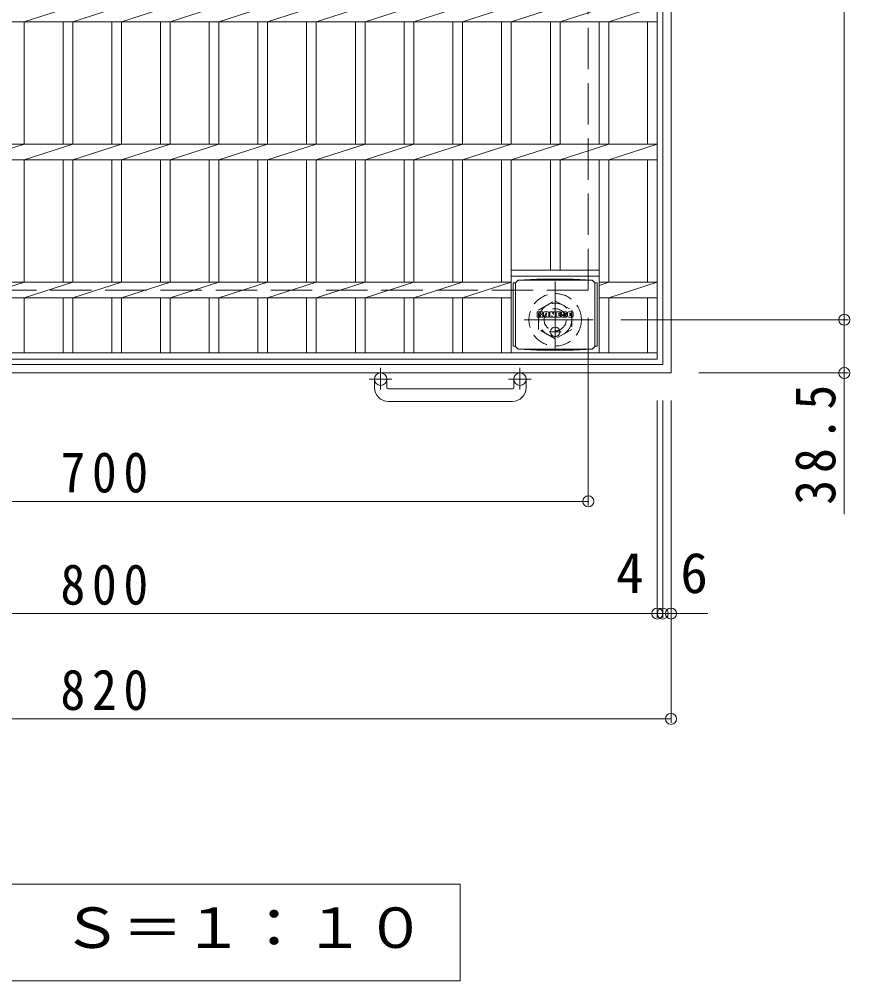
# Model space of a CAD drawing. Units: millimetres at full size, sheet at 1:10. Extents: x -2312 to 2340, y -1941 to 1772.
# Drawn here: x -990 to -388, y 296 to 992 of the extents above; entities that cross this region are included whole.
import ezdxf
from ezdxf.enums import TextEntityAlignment as Align

# ---------------------------------------------------------------- set-up
doc = ezdxf.new("R2010")
doc.units = ezdxf.units.MM
doc.header["$LTSCALE"] = 10
doc.header["$PDMODE"] = 32
doc.header["$PDSIZE"] = 8
for name, pattern in [('CHAIN1', [8, 5, -1, 1, -1]), ('DASHED1', [1.8, 1.2, -0.6]), ('DASHED3', [4, 3, -1])]:
    doc.linetypes.add(name, pattern=pattern)
for name, color, linetype, lineweight in [('C-1', 2, 'Continuous', 9), ('C-2', 3, 'Continuous', 9), ('C-4', 7, 'Continuous', 9), ('C-5', 7, 'Continuous', 9), ('C-9', 2, 'Continuous', 9), ('C-F', 7, 'Continuous', 9)]:
    doc.layers.add(name, color=color, linetype=linetype, lineweight=lineweight)
doc.styles.add('ＭＳ ゴシック', font='')
doc.styles.get('ＭＳ ゴシック').set_extended_font_data('MS Gothic')

msp = doc.modelspace()

# ---------------------------------------------------------------- linework, layer by layer
at = {"layer": 'C-1'}
for p, q in [((-517.58, 736.22), (-517.58, 1556.22)), ((-523.58, 1550.22), (-523.58, 742.22)), ((-1331.58, 742.22), (-523.58, 742.22)), ((-517.58, 736.22), (-1337.58, 736.22)), ((-732.58, 725.62), (-732.58, 731.72)), ((-723.58, 725.62), (-723.58, 731.72)), ((-631.58, 725.62), (-631.58, 731.72)), ((-622.58, 725.62), (-622.58, 731.72)), ((-722.58, 724.62), (-632.58, 724.62)), ((-632.58, 715.62), (-722.58, 715.62))]:
    msp.add_line(p, q, dxfattribs=at)
at = {"layer": 'C-1', "linetype": 'DASHED3'}
for q in [(-577.58, 1496.22), (-1277.58, 796.22)]:
    msp.add_line((-577.58, 796.22), q, dxfattribs=at)
at = {"layer": 'C-1', "linetype": 'CHAIN1'}
for p, q in [((-601.58, 802.35), (-601.58, 747.08)), ((-573.95, 774.72), (-629.22, 774.72)), ((-728.08, 739.82), (-728.08, 724.23)), ((-627.08, 739.82), (-627.08, 724.23)), ((-719.92, 731.72), (-736.33, 731.72)), ((-618.92, 731.72), (-635.33, 731.72))]:
    msp.add_line(p, q, dxfattribs=at)
at = {"layer": 'C-1', "linetype": 'DASHED1'}
msp.add_lwpolyline([(-613.58, 767.79), (-613.58, 781.65), (-601.58, 788.57), (-589.58, 781.65), (-589.58, 767.79), (-601.58, 760.86)], close=True, dxfattribs=at)
for radius in [19, 12, 8]:
    msp.add_circle((-601.58, 774.72), radius, dxfattribs=at)
at = {"layer": 'C-1'}
for centre in [(-728.08, 731.72), (-627.08, 731.72)]:
    msp.add_circle(centre, 4.5, dxfattribs=at)
for centre, radius, start, end in [((-722.58, 725.62), 10, 180, 270), ((-722.58, 725.62), 1, 180, 270), ((-632.58, 725.62), 10, 270, 0), ((-632.58, 725.62), 1, 270, 0)]:
    msp.add_arc(centre, radius, start, end, dxfattribs=at)
at = {"layer": 'C-2'}
for p, q in [((-527.58, 746.22), (-527.58, 1546.22)), ((-986.48, 990.57), (-951.18, 1001.87)), ((-951.18, 990.57), (-915.88, 1001.87)), ((-915.88, 990.57), (-880.58, 1001.87)), ((-880.59, 990.57), (-845.29, 1001.87)), ((-845.29, 990.57), (-809.99, 1001.87)), ((-809.99, 990.57), (-774.69, 1001.87)), ((-774.69, 990.57), (-739.28, 1001.87)), ((-739.29, 990.57), (-703.98, 1001.87)), ((-703.99, 990.57), (-668.68, 1001.87)), ((-668.69, 990.57), (-633.38, 1001.87)), ((-633.39, 990.57), (-598.08, 1001.87)), ((-598.08, 990.57), (-562.78, 1001.87)), ((-562.79, 990.57), (-527.58, 1001.87)), ((-1327.58, 990.57), (-527.58, 990.57)), ((-986.48, 901.87), (-986.48, 990.57)), ((-958.18, 901.87), (-958.18, 990.57)), ((-951.18, 901.87), (-951.18, 990.57)), ((-922.88, 901.87), (-922.88, 990.57)), ((-915.88, 901.87), (-915.88, 990.57)), ((-887.58, 901.87), (-887.58, 990.57)), ((-880.58, 901.87), (-880.58, 990.57)), ((-852.28, 901.87), (-852.28, 990.57)), ((-845.28, 901.87), (-845.28, 990.57)), ((-816.98, 901.87), (-816.98, 990.57)), ((-809.98, 901.87), (-809.98, 990.57)), ((-781.68, 901.87), (-781.68, 990.57)), ((-774.68, 901.87), (-774.68, 990.57)), ((-746.28, 901.87), (-746.28, 990.57)), ((-739.28, 901.87), (-739.28, 990.57)), ((-710.98, 901.87), (-710.98, 990.57)), ((-703.98, 901.87), (-703.98, 990.57)), ((-675.68, 901.87), (-675.68, 990.57)), ((-668.68, 901.87), (-668.68, 990.57)), ((-640.38, 901.87), (-640.38, 990.57)), ((-633.38, 901.87), (-633.38, 990.57)), ((-605.08, 901.87), (-605.08, 990.57)), ((-598.08, 901.87), (-598.08, 990.57)), ((-569.78, 901.87), (-569.78, 990.57)), ((-562.78, 901.87), (-562.78, 990.57)), ((-534.58, 901.87), (-534.58, 990.57)), ((-1327.58, 901.87), (-527.58, 901.87)), ((-1021.79, 890.57), (-986.48, 901.87)), ((-986.48, 890.57), (-951.18, 901.87)), ((-951.18, 890.57), (-915.88, 901.87)), ((-915.88, 890.57), (-880.58, 901.87)), ((-880.59, 890.57), (-845.29, 901.87)), ((-845.29, 890.57), (-809.99, 901.87)), ((-809.99, 890.57), (-774.69, 901.87)), ((-774.69, 890.57), (-739.28, 901.87)), ((-739.29, 890.57), (-703.98, 901.87)), ((-703.99, 890.57), (-668.68, 901.87)), ((-668.69, 890.57), (-633.38, 901.87)), ((-633.39, 890.57), (-598.08, 901.87)), ((-598.08, 890.57), (-562.78, 901.87)), ((-562.79, 890.57), (-527.58, 901.87)), ((-1327.58, 890.57), (-527.58, 890.57)), ((-986.48, 801.87), (-986.48, 890.57)), ((-958.18, 801.87), (-958.18, 890.57)), ((-951.18, 801.87), (-951.18, 890.57)), ((-922.88, 801.87), (-922.88, 890.57)), ((-915.88, 801.87), (-915.88, 890.57)), ((-887.58, 801.87), (-887.58, 890.57)), ((-880.58, 801.87), (-880.58, 890.57)), ((-852.28, 801.87), (-852.28, 890.57)), ((-845.28, 801.87), (-845.28, 890.57)), ((-816.98, 801.87), (-816.98, 890.57)), ((-809.98, 801.87), (-809.98, 890.57)), ((-781.68, 801.87), (-781.68, 890.57)), ((-774.68, 801.87), (-774.68, 890.57)), ((-746.28, 801.87), (-746.28, 890.57)), ((-739.28, 801.87), (-739.28, 890.57)), ((-710.98, 801.87), (-710.98, 890.57)), ((-703.98, 801.87), (-703.98, 890.57)), ((-675.68, 801.87), (-675.68, 890.57)), ((-668.68, 801.87), (-668.68, 890.57)), ((-640.38, 801.87), (-640.38, 890.57)), ((-633.38, 750.72), (-633.38, 890.57)), ((-605.08, 890.57), (-605.08, 810.72)), ((-598.08, 890.57), (-598.08, 810.72)), ((-569.78, 750.72), (-569.78, 890.57)), ((-562.78, 801.87), (-562.78, 890.57)), ((-534.58, 801.87), (-534.58, 890.57)), ((-569.78, 810.72), (-633.38, 810.72)), ((-1240.78, 801.87), (-633.38, 801.87)), ((-1021.79, 790.57), (-986.48, 801.87)), ((-986.48, 790.57), (-951.18, 801.87)), ((-951.18, 790.57), (-915.88, 801.87)), ((-915.88, 790.57), (-880.58, 801.87)), ((-880.59, 790.57), (-845.29, 801.87)), ((-845.29, 790.57), (-809.99, 801.87)), ((-809.99, 790.57), (-774.69, 801.87)), ((-774.69, 790.57), (-739.28, 801.87)), ((-739.29, 790.57), (-703.98, 801.87)), ((-703.99, 790.57), (-668.68, 801.87)), ((-668.69, 790.57), (-633.38, 801.87)), ((-569.78, 806.22), (-633.38, 806.22)), ((-569.78, 799.63), (-562.78, 801.87)), ((-569.78, 801.87), (-527.58, 801.87)), ((-562.79, 790.57), (-527.58, 801.87)), ((-1240.78, 790.57), (-633.38, 790.57)), ((-986.48, 750.72), (-986.48, 790.57)), ((-958.18, 750.72), (-958.18, 790.57)), ((-951.18, 750.72), (-951.18, 790.57)), ((-922.88, 750.72), (-922.88, 790.57)), ((-915.88, 750.72), (-915.88, 790.57)), ((-887.58, 750.72), (-887.58, 790.57)), ((-880.58, 750.72), (-880.58, 790.57)), ((-852.28, 750.72), (-852.28, 790.57)), ((-845.28, 750.72), (-845.28, 790.57)), ((-816.98, 750.72), (-816.98, 790.57)), ((-809.98, 750.72), (-809.98, 790.57)), ((-781.68, 750.72), (-781.68, 790.57)), ((-774.68, 750.72), (-774.68, 790.57)), ((-746.28, 750.72), (-746.28, 790.57)), ((-739.28, 750.72), (-739.28, 790.57)), ((-710.98, 750.72), (-710.98, 790.57)), ((-703.98, 750.72), (-703.98, 790.57)), ((-675.68, 750.72), (-675.68, 790.57)), ((-668.68, 750.72), (-668.68, 790.57)), ((-640.38, 750.72), (-640.38, 790.57)), ((-633.39, 790.57), (-633.38, 790.57)), ((-569.78, 790.57), (-527.58, 790.57)), ((-562.78, 750.72), (-562.78, 790.57)), ((-534.58, 750.72), (-534.58, 790.57)), ((-527.58, 750.72), (-1327.58, 750.72)), ((-527.58, 746.22), (-1327.58, 746.22))]:
    msp.add_line(p, q, dxfattribs=at)
at = {"layer": 'C-4'}
for p, q in [((-392.08, 1517.72), (-392.08, 774.72)), ((-577.58, 640.18), (-577.58, 776.22)), ((-389.08, 774.72), (-553.95, 774.72)), ((-392.08, 774.72), (-392.08, 634)), ((-389.08, 736.22), (-497.58, 736.22)), ((-527.58, 558.92), (-527.58, 716.22)), ((-523.58, 558.92), (-523.58, 716.22)), ((-517.58, 482.62), (-517.58, 716.22)), ((-1277.58, 643.18), (-577.58, 643.18)), ((-1327.58, 561.92), (-527.58, 561.92)), ((-527.58, 561.92), (-523.58, 561.92)), ((-523.58, 561.92), (-517.58, 561.92)), ((-517.58, 561.92), (-490.87, 561.92)), ((-1337.58, 485.62), (-517.58, 485.62))]:
    msp.add_line(p, q, dxfattribs=at)
for p in [(-392.08, 774.72), (-392.08, 736.22), (-577.58, 643.18), (-527.58, 561.92), (-523.58, 561.92), (-517.58, 561.92), (-517.58, 485.62)]:
    msp.add_point(p, dxfattribs=at)
at = {"layer": 'C-5'}
for p, q in [((-1241.4, 365.86), (-670.4, 365.86)), ((-670.4, 365.86), (-670.4, 295.86)), ((-1241.4, 295.86), (-670.4, 295.86))]:
    msp.add_line(p, q, dxfattribs=at)
at = {"layer": 'C-9'}
for p, q in [((-630.33, 801.45), (-632.14, 801.45)), ((-632.14, 801.45), (-632.14, 755.53)), ((-630.33, 801.49), (-628.33, 803.49)), ((-630.33, 755.49), (-630.33, 801.49)), ((-628.33, 803.49), (-614.87, 804.17)), ((-628.33, 803.49), (-574.83, 803.49)), ((-588.3, 804.17), (-614.87, 804.17)), ((-574.83, 803.49), (-588.3, 804.17)), ((-572.83, 801.49), (-574.83, 803.49)), ((-572.83, 755.49), (-572.83, 801.49)), ((-572.83, 801.45), (-571.03, 801.45)), ((-571.03, 801.45), (-571.03, 755.53)), ((-630.33, 755.53), (-632.14, 755.53)), ((-630.33, 755.49), (-628.33, 753.49)), ((-628.33, 753.49), (-614.87, 752.81)), ((-628.33, 753.49), (-574.83, 753.49)), ((-588.3, 752.81), (-614.87, 752.81)), ((-574.83, 753.49), (-588.3, 752.81)), ((-572.83, 755.49), (-574.83, 753.49)), ((-572.83, 755.53), (-571.03, 755.53))]:
    msp.add_line(p, q, dxfattribs=at)
at = {"layer": 'C-9', "linetype": 'CHAIN1'}
for p, q in [((-601.58, 769.68), (-601.58, 762.3)), ((-597.23, 765.99), (-605.94, 765.99))]:
    msp.add_line(p, q, dxfattribs=at)
at = {"layer": 'C-9'}
msp.add_circle((-601.58, 765.99), 3.5, dxfattribs=at)
at = {"layer": 'C-F'}
for p, q in [((-614.6, 776.89), (-614.6, 780.24)), ((-612.91, 780.4), (-614.44, 780.4)), ((-612.76, 780.24), (-612.76, 779.32)), ((-612.25, 780.24), (-612.25, 779.32)), ((-610.75, 780.4), (-612.1, 780.4)), ((-610.59, 780.24), (-610.59, 779.46)), ((-606.61, 780.4), (-609.4, 780.4)), ((-605.41, 780.24), (-605.41, 776.89)), ((-605.26, 780.4), (-603.55, 780.4)), ((-603.4, 780.29), (-602.92, 778.8)), ((-602.76, 780.24), (-602.76, 778.82)), ((-602.61, 780.4), (-601.59, 780.4)), ((-601.43, 780.24), (-601.43, 776.89)), ((-600.92, 776.89), (-600.92, 780.24)), ((-600.76, 780.4), (-597.74, 780.4)), ((-597.58, 779.57), (-597.58, 780.24)), ((-593.6, 780.4), (-596.65, 780.4)), ((-589.1, 780.4), (-592.04, 780.4)), ((-614.44, 776.73), (-612.91, 776.73)), ((-612.76, 776.89), (-612.76, 777.97)), ((-612.26, 776.89), (-612.26, 777.97)), ((-612.1, 776.73), (-610.75, 776.73)), ((-610.59, 776.89), (-610.59, 777.82)), ((-609.93, 776.89), (-609.93, 779.88)), ((-608.42, 776.73), (-609.77, 776.73)), ((-608.26, 778.61), (-608.26, 779.15)), ((-608.26, 776.89), (-608.26, 777.31)), ((-607.8, 778.55), (-608.21, 778.55)), ((-607.75, 778.61), (-607.75, 779.15)), ((-607.75, 776.89), (-607.75, 777.31)), ((-607.59, 776.73), (-606.24, 776.73)), ((-606.09, 776.89), (-606.09, 779.88)), ((-604.25, 776.73), (-605.26, 776.73)), ((-604.1, 776.89), (-604.1, 777.8)), ((-603.61, 776.85), (-603.9, 777.83)), ((-601.59, 776.73), (-603.46, 776.73)), ((-600.76, 776.73), (-597.75, 776.73)), ((-597.74, 779.41), (-598.86, 779.41)), ((-597.74, 778.97), (-598.86, 778.97)), ((-597.74, 778.16), (-598.86, 778.16)), ((-597.75, 777.74), (-598.86, 777.74)), ((-597.6, 776.89), (-597.6, 777.58)), ((-597.58, 778.32), (-597.58, 778.81)), ((-597.08, 777.74), (-597.08, 777.26)), ((-596.92, 777.9), (-595.57, 777.9)), ((-595.07, 778.23), (-596.65, 778.23)), ((-593.5, 776.73), (-596.56, 776.73)), ((-595.42, 779.06), (-595.42, 779.47)), ((-595.41, 777.74), (-595.41, 777.63)), ((-595.26, 778.9), (-593.5, 778.9)), ((-594.91, 778.07), (-594.91, 777.63)), ((-594.9, 779.38), (-594.9, 779.47)), ((-594.75, 779.22), (-593.08, 779.22)), ((-593.08, 779.88), (-593.08, 779.22)), ((-592.57, 777.26), (-592.57, 779.88)), ((-589.1, 776.73), (-592.04, 776.73)), ((-590.89, 778.05), (-590.89, 779.08)), ((-590.25, 778.05), (-590.25, 779.08)), ((-588.57, 779.88), (-588.57, 777.26))]:
    msp.add_line(p, q, dxfattribs=at)
for centre, radius, start, end in [((-614.44, 780.24), 0.157, 90, 180), ((-612.91, 780.24), 0.157, 0, 90), ((-612.1, 780.24), 0.157, 90, 180), ((-610.75, 780.24), 0.157, 0, 90), ((-609.4, 779.88), 0.524, 90, 180), ((-606.61, 779.88), 0.524, 0, 90), ((-605.26, 780.24), 0.157, 90, 180), ((-603.55, 780.24), 0.157, 17.75635, 90), ((-602.61, 780.24), 0.157, 90, 180), ((-601.59, 780.24), 0.157, 0, 90), ((-600.76, 780.24), 0.157, 90, 180), ((-597.74, 780.24), 0.157, 0, 90), ((-594.7, 779.32), 2.38, 157.10112, 202.89888), ((-596.65, 780.14), 0.262, 90, 157.10112), ((-593.6, 779.88), 0.524, 0, 90), ((-592.04, 779.88), 0.524, 90, 180), ((-589.1, 779.88), 0.524, 0, 90), ((-614.44, 776.89), 0.157, 180, 270), ((-612.91, 776.89), 0.157, 270, 0), ((-612.51, 777.97), 0.249, 0, 180), ((-612.5, 779.32), 0.251, 180, 0), ((-612.1, 776.89), 0.157, 180, 270), ((-611.67, 778.65), 0.088, 97.33171, 266.57183), ((-611.97, 780.98), 2.27, 277.33171, 299.42073), ((-611.77, 776.92), 1.64, 53.71985, 86.57183), ((-611.12, 779.46), 0.524, 299.42073, 0), ((-611.11, 777.82), 0.524, 0, 53.71985), ((-610.75, 776.89), 0.157, 270, 0), ((-609.77, 776.89), 0.157, 180, 270), ((-608.42, 776.89), 0.157, 270, 0), ((-608.01, 779.15), 0.255, 0, 180), ((-608.21, 778.61), 0.052, 180, 270), ((-608.01, 777.31), 0.255, 0, 180), ((-607.8, 778.61), 0.052, 270, 0), ((-607.59, 776.89), 0.157, 180, 270), ((-606.24, 776.89), 0.157, 270, 0), ((-605.26, 776.89), 0.157, 180, 270), ((-604.25, 776.89), 0.157, 270, 0), ((-604, 777.8), 0.101, 16.48875, 180), ((-603.46, 776.89), 0.157, 196.48875, 270), ((-602.85, 778.82), 0.083, 197.75635, 0), ((-601.59, 776.89), 0.157, 270, 0), ((-600.76, 776.89), 0.157, 180, 270), ((-598.86, 779.19), 0.22, 90, 270), ((-598.86, 777.95), 0.214, 90, 270), ((-597.75, 777.58), 0.157, 0, 90), ((-597.75, 776.89), 0.157, 270, 0), ((-597.74, 779.57), 0.157, 270, 0), ((-597.74, 778.81), 0.157, 0, 90), ((-597.74, 778.32), 0.157, 270, 0), ((-596.92, 777.74), 0.157, 90, 180), ((-596.56, 777.26), 0.524, 180, 270), ((-596.65, 778.49), 0.262, 202.89888, 270), ((-595.57, 777.74), 0.157, 0, 90), ((-595.16, 779.47), 0.259, 0, 180), ((-595.26, 779.06), 0.157, 180, 270), ((-595.16, 777.63), 0.25, 180, 0), ((-595.07, 778.07), 0.157, 0, 90), ((-594.75, 779.38), 0.157, 180, 270), ((-593.5, 778.64), 0.262, 22.90802, 90), ((-593.5, 776.99), 0.262, 270, 337.09198), ((-595.45, 777.82), 2.37, 337.09198, 22.90802), ((-592.04, 777.26), 0.524, 180, 270), ((-590.57, 779.08), 0.321, 0, 180), ((-590.57, 778.05), 0.321, 180, 0), ((-589.1, 777.26), 0.524, 270, 0)]:
    msp.add_arc(centre, radius, start, end, dxfattribs=at)

# ---------------------------------------------------------------- texts
at = {"layer": 'C-4', "color": 2, "style": 'ＭＳ ゴシック'}
for s, p in [('4', (-557.47, 567.92)), ('6', (-510.87, 567.92))]:
    msp.add_text(s, height=29.33, dxfattribs=at).set_placement(p, align=Align.BOTTOM_LEFT)
at = {"layer": 'C-4', "color": 2, "insert": (-398.08, 640.74), "char_height": 29.33, "attachment_point": 7, "rotation": 90, "style": 'ＭＳ ゴシック'}
msp.add_mtext('\\T1.28;\\W0.9;38.5', dxfattribs=at)
at = {"layer": 'C-4', "color": 2, "char_height": 29.33, "attachment_point": 7, "style": 'ＭＳ ゴシック'}
for s, insert in [('\\T1.27;\\W0.9;700', (-960.08, 649.18)), ('\\T1.27;\\W0.9;800', (-960.08, 567.92)), ('\\T1.27;\\W0.9;820', (-960.08, 491.62))]:
    msp.add_mtext(s, dxfattribs=dict(at, insert=insert))
at = {"layer": 'C-5', "color": 2, "style": 'ＭＳ ゴシック', "width": 1.1}
msp.add_text('平面詳細図\u3000Ｓ＝１：１０', height=29.33, dxfattribs=at).set_placement((-1223.4, 310.86), align=Align.BOTTOM_LEFT)

doc.saveas('drawing.dxf')
